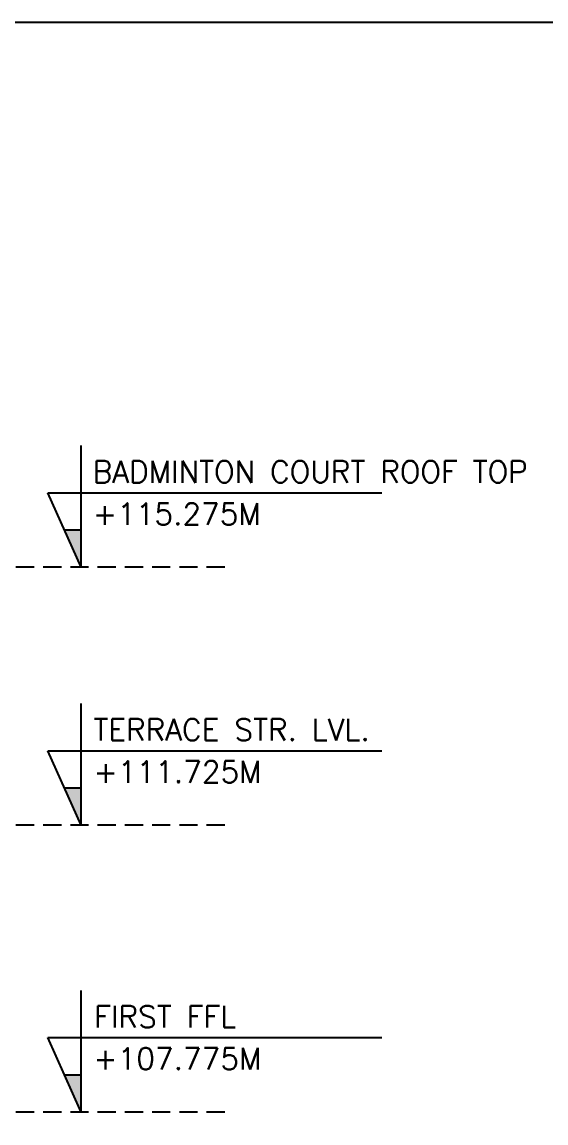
# Model space of a CAD drawing. Extents: x -32840 to 422982, y 280745 to 888746.
# Drawn here: x 9880 to 17097, y 459142 to 474298 of the extents above; entities that cross this region are included whole.
import ezdxf

# ---------------------------------------------------------------- set-up
doc = ezdxf.new("R2010")
doc.units = 0
doc.header["$LTSCALE"] = 1000
doc.linetypes.add('HIDDEN', pattern=[0.375, 0.25, -0.125])
doc.layers.add('A-LVL', color=31, linetype='HIDDEN')
doc.layers.add('A-Tag LVl', color=2, linetype='Continuous')
doc.styles.add('ROMANS', font='romans.shx', dxfattribs={"width": 0.8})

# ---------------------------------------------------------------- blocks, each defined once
blk = doc.blocks.new('TAG-LVL-SEC')
blk.add_hatch(color=256).paths.add_polyline_path([(0, 3.42), (-1.53, 3.42), (0, 0)])
for p, q in [((0, 0), (0, 11.17)), ((0, 0), (-3.06, 6.83)), ((-3.06, 6.83), (27.63, 6.83)), ((-1.53, 3.42), (0, 3.42))]:
    blk.add_line(p, q)
at = {"color": 6, "style": 'ROMANS'}
for tag, p in [('LEVEL', (1.61, 7.76)), ('LEVELTAG', (1.44, 3.9))]:
    blk.add_attdef(tag, p, '', height=2, dxfattribs=at)

msp = doc.modelspace()

# ---------------------------------------------------------------- linework, layer by layer
msp.add_lwpolyline([(-32840.5, 474297.9), (120491.4, 474297.9), (120491.4, 446301.2), (-32840.5, 446301.2)], close=True)
at = {"layer": 'A-LVL'}
for p, q in [((12671.6, 466792.2), (-1007.5, 466792.2)), ((12671.6, 463242.2), (-28149.2, 463242.2)), ((12671.6, 459292.2), (-25710.9, 459292.2))]:
    msp.add_line(p, q, dxfattribs=at)

# ---------------------------------------------------------------- block references
at = {"layer": 'A-Tag LVl'}
ref = msp.add_blockref('TAG-LVL-SEC', (10693.1, 466792.2), dxfattribs=dict(at, xscale=150, yscale=150, zscale=150))
ref.add_attrib('LEVEL', 'BADMINTON COURT ROOF TOP', (10854.3, 467956.6), dxfattribs={"layer": '0', "color": 6, "height": 300, "style": 'ROMANS'})
ref.add_attrib('LEVELTAG', '+115.275M', (10855.1, 467376.6), dxfattribs={"layer": '0', "color": 6, "height": 300, "style": 'ROMANS'})
ref = msp.add_blockref('TAG-LVL-SEC', (10693.1, 463242.2), dxfattribs=dict(at, xscale=150, yscale=150, zscale=150))
ref.add_attrib('LEVEL', 'TERRACE STR. LVL.', (10863.6, 464406.6), dxfattribs={"layer": '0', "color": 6, "height": 300, "style": 'ROMANS'})
ref.add_attrib('LEVELTAG', '+111.725M', (10865.5, 463826.6), dxfattribs={"layer": '0', "color": 6, "height": 300, "style": 'ROMANS'})
ref = msp.add_blockref('TAG-LVL-SEC', (10693.1, 459292.2), dxfattribs=dict(at, xscale=150, yscale=150, zscale=150))
ref.add_attrib('LEVEL', 'FIRST FFL', (10874.7, 460456.6), dxfattribs={"layer": '0', "color": 6, "height": 300, "style": 'ROMANS'})
ref.add_attrib('LEVELTAG', '+107.775M', (10863.4, 459876.6), dxfattribs={"layer": '0', "color": 6, "height": 300, "style": 'ROMANS'})

doc.saveas('drawing.dxf')
